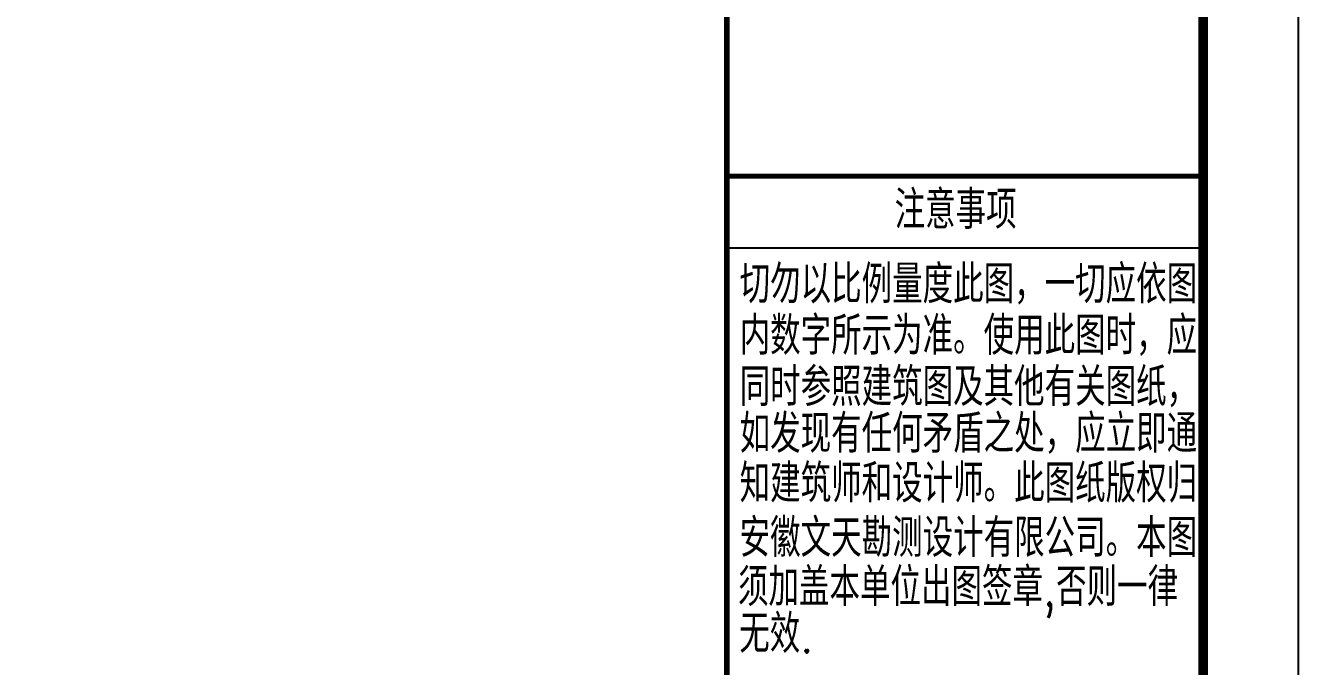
# Model space of a CAD drawing. Extents: x 14207793 to 14719554, y -1675802 to -1228715.
# Drawn here: x 14380660 to 14394017, y -1345473 to -1338748 of the extents above; entities that cross this region are included whole.
import ezdxf

# ---------------------------------------------------------------- set-up
doc = ezdxf.new("R2010")
doc.units = 0
doc.header["$LTSCALE"] = 500
doc.header["$MEASUREMENT"] = 0
doc.layers.get('0').update_dxf_attribs({"linetype": 'CONTINUOUS'})
doc.layers.add('PUB_TITLE', color=4, linetype='CONTINUOUS')
doc.styles.add('HZ', font='txt', dxfattribs={"width": 0.8, "bigfont": 'hztxt'})

msp = doc.modelspace()

# ---------------------------------------------------------------- linework, layer by layer
at = {"color": 4, "const_width": 59.39}
msp.add_lwpolyline([(14393017.5, -1361692.5), (14388017.5, -1361692.5), (14388017.5, -1329433.58), (14393017.5, -1329433.58)], close=True, dxfattribs=at)
at = {"layer": 'PUB_TITLE'}
msp.add_line((14393017.5, -1341085.79, -1000), (14388017.5, -1341085.79), dxfattribs=at)
msp.add_lwpolyline([(14334617.5, -1362692.5), (14394017.5, -1362692.5), (14394017.5, -1320692.5), (14334617.5, -1320692.5)], close=True, dxfattribs=at)
at = {"layer": 'PUB_TITLE', "const_width": 100}
msp.add_lwpolyline([(14337117.5, -1361692.5), (14393017.5, -1361692.5), (14393017.5, -1321692.5), (14337117.5, -1321692.5)], close=True, dxfattribs=at)
at = {"layer": 'PUB_TITLE', "const_width": 50}
msp.add_lwpolyline([(14393017.5, -1340328.82), (14388017.5, -1340328.82)], dxfattribs=at)

# ---------------------------------------------------------------- texts
at = {"layer": 'PUB_TITLE', "style": 'HZ', "width": 0.8}
for s, p in [('注意事项', (14389779.61, -1340881.68, -388.11)), ('切勿以比例量度此图，一切应依图', (14388153.31, -1341662.94, 1907.24)), ('内数字所示为准。使用此图时，应', (14388153.31, -1342201.46, 1907.24)), ('同时参照建筑图及其他有关图纸，', (14388153.31, -1342739.97, 1907.24)), ('如发现有任何矛盾之处，应立即通', (14388153.31, -1343229.97, 1907.24)), ('知建筑师和设计师。此图纸版权归', (14388153.31, -1343752.32, 1907.24)), ('安徽文天勘测设计有限公司。本图', (14388153.31, -1344323.18, 1907.24)), ('须加盖本单位出图签章,否则一律', (14388136.25, -1344838.78, 1907.24)), ('无效.', (14388149.11, -1345328.78, 1907.24))]:
    msp.add_text(s, height=400, dxfattribs=at).set_placement(p)

doc.saveas('drawing.dxf')
